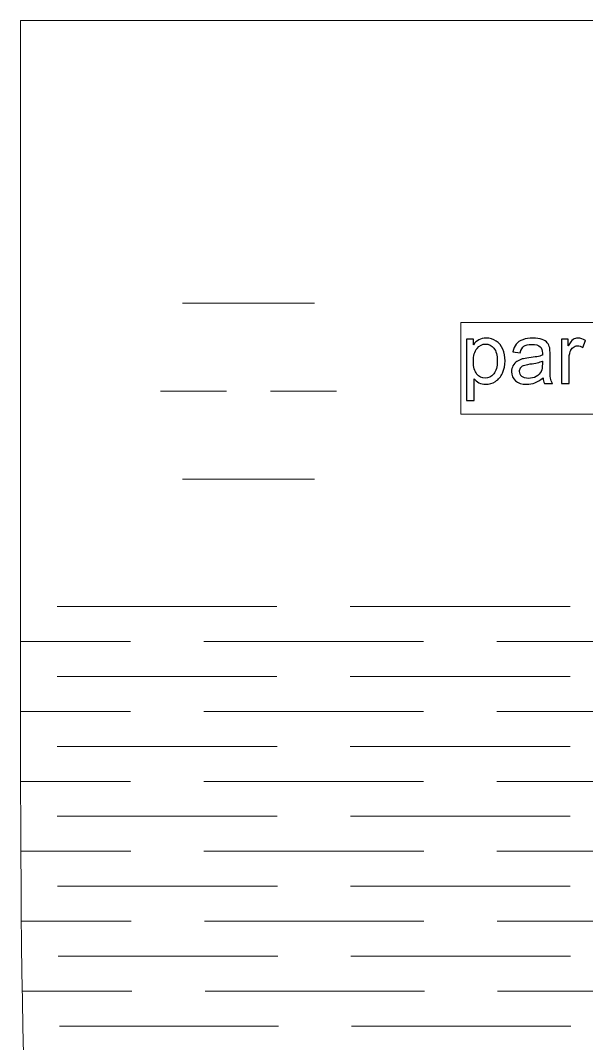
# Model space of a CAD drawing. Header units: centimetres. Extents: x -29.7 to 21.6, y -14.4 to 13.7.
# Drawn here: x -19.25 to -15.4, y 6.73 to 13.7 of the extents above; entities that cross this region are included whole.
import ezdxf

# ---------------------------------------------------------------- set-up
doc = ezdxf.new("R2010")
doc.units = ezdxf.units.CM
doc.header["$MEASUREMENT"] = 0
doc.layers.add('Layer 1', color=7, linetype='Continuous')

msp = doc.modelspace()

# ---------------------------------------------------------------- linework, layer by layer
at = {"layer": 'Layer 1', "color": 1, "lineweight": 9}
for points, knots in [([(-19.25462, 9.70732), (-19.25462, 9.70732), (-19.25462, 13.6953), (-19.25462, 13.6953), (-19.25462, 13.6953), (-19.25462, 13.6953), (-9.28467, 13.6953), (-9.28467, 13.6953), (-9.28467, 13.6953), (-9.28467, 13.6953), (-9.28467, 9.70732), (-9.28467, 9.70732)], [0, 0, 0, 0, 0.25, 0.25, 0.25, 0.25, 0.5, 0.5, 0.5, 0.5, 1, 1, 1, 1]), ([(-11.78289, 11.01684), (-11.78289, 11.01684), (-16.25853, 11.01684), (-16.25853, 11.01684), (-16.25853, 11.01684), (-16.25853, 11.01684), (-16.25853, 11.64086), (-16.25853, 11.64086), (-16.25853, 11.64086), (-16.25853, 11.64086), (-11.78289, 11.64086), (-11.78289, 11.64086), (-11.78289, 11.64086), (-11.78289, 11.64086), (-11.78289, 11.01684), (-11.78289, 11.01684)], [0, 0, 0, 0, 0.2, 0.2, 0.2, 0.2, 0.4, 0.4, 0.4, 0.4, 0.6, 0.6, 0.6, 0.6, 1, 1, 1, 1]), ([(-11.78289, 11.01684), (-11.78289, 11.01684), (-16.25853, 11.01684), (-16.25853, 11.01684), (-16.25853, 11.01684), (-16.25853, 11.01684), (-16.25853, 11.64086), (-16.25853, 11.64086), (-16.25853, 11.64086), (-16.25853, 11.64086), (-11.78289, 11.64086), (-11.78289, 11.64086), (-11.78289, 11.64086), (-11.78289, 11.64086), (-11.78289, 11.01684), (-11.78289, 11.01684)], [0, 0, 0, 0, 0.2, 0.2, 0.2, 0.2, 0.4, 0.4, 0.4, 0.4, 0.6, 0.6, 0.6, 0.6, 1, 1, 1, 1]), ([(-16.22019, 11.11029), (-16.22019, 11.11029), (-16.22019, 11.52753), (-16.22019, 11.52753), (-16.22019, 11.52753), (-16.22019, 11.52753), (-16.1737, 11.52753), (-16.1737, 11.52753), (-16.1737, 11.52753), (-16.1737, 11.52753), (-16.1737, 11.48792), (-16.1737, 11.48792), (-16.1737, 11.48792), (-16.16275, 11.50322), (-16.15035, 11.51475), (-16.1365, 11.5224), (-16.1365, 11.5224), (-16.12275, 11.53005), (-16.106, 11.53392), (-16.08633, 11.53392), (-16.08633, 11.53392), (-16.06057, 11.53392), (-16.03791, 11.52734), (-16.01825, 11.51407), (-16.01825, 11.51407), (-15.99859, 11.5009), (-15.98377, 11.4822), (-15.97369, 11.45818), (-15.97369, 11.45818), (-15.96372, 11.43407), (-15.95868, 11.40772), (-15.95868, 11.37896), (-15.95868, 11.37896), (-15.95868, 11.34826), (-15.9642, 11.32056), (-15.97524, 11.29586), (-15.97524, 11.29586), (-15.98629, 11.27126), (-16.00236, 11.25237), (-16.02348, 11.2392), (-16.02348, 11.2392), (-16.04449, 11.22612), (-16.06667, 11.21954), (-16.08992, 11.21954), (-16.08992, 11.21954), (-16.10696, 11.21954), (-16.12227, 11.22312), (-16.13573, 11.23029), (-16.13573, 11.23029), (-16.14929, 11.23746), (-16.16033, 11.24646), (-16.16905, 11.25741), (-16.16905, 11.25741), (-16.16905, 11.25741), (-16.16905, 11.11029), (-16.16905, 11.11029), (-16.16905, 11.11029), (-16.16905, 11.11029), (-16.22019, 11.11029), (-16.22019, 11.11029)], [0, 0, 0, 0, 0.0625, 0.0625, 0.0625, 0.0625, 0.125, 0.125, 0.125, 0.125, 0.1875, 0.1875, 0.1875, 0.1875, 0.25, 0.25, 0.25, 0.25, 0.3125, 0.3125, 0.3125, 0.3125, 0.375, 0.375, 0.375, 0.375, 0.4375, 0.4375, 0.4375, 0.4375, 0.5, 0.5, 0.5, 0.5, 0.5625, 0.5625, 0.5625, 0.5625, 0.625, 0.625, 0.625, 0.625, 0.6875, 0.6875, 0.6875, 0.6875, 0.75, 0.75, 0.75, 0.75, 0.8125, 0.8125, 0.8125, 0.8125, 0.875, 0.875, 0.875, 0.875, 1, 1, 1, 1]), ([(-16.1737, 11.37489), (-16.1737, 11.33625), (-16.16585, 11.30767), (-16.15026, 11.28918), (-16.15026, 11.28918), (-16.13457, 11.27068), (-16.11558, 11.26138), (-16.09331, 11.26138), (-16.09331, 11.26138), (-16.07064, 11.26138), (-16.05127, 11.27097), (-16.0352, 11.29014), (-16.0352, 11.29014), (-16.01902, 11.30932), (-16.01098, 11.33896), (-16.01098, 11.37915), (-16.01098, 11.37915), (-16.01098, 11.41751), (-16.01883, 11.44617), (-16.03462, 11.46525), (-16.03462, 11.46525), (-16.0504, 11.48433), (-16.06919, 11.49383), (-16.09108, 11.49383), (-16.09108, 11.49383), (-16.11278, 11.49383), (-16.13195, 11.48366), (-16.14861, 11.46341), (-16.14861, 11.46341), (-16.16537, 11.44308), (-16.1737, 11.41363), (-16.1737, 11.37489)], [0, 0, 0, 0, 0.1111111, 0.1111111, 0.1111111, 0.1111111, 0.2222222, 0.2222222, 0.2222222, 0.2222222, 0.3333333, 0.3333333, 0.3333333, 0.3333333, 0.4444444, 0.4444444, 0.4444444, 0.4444444, 0.5555556, 0.5555556, 0.5555556, 0.5555556, 0.6666667, 0.6666667, 0.6666667, 0.6666667, 0.7777778, 0.7777778, 0.7777778, 0.7777778, 1, 1, 1, 1]), ([(-15.69999, 11.2637), (-15.71897, 11.24753), (-15.73727, 11.2362), (-15.75481, 11.22951), (-15.75481, 11.22951), (-15.77234, 11.22283), (-15.79113, 11.21954), (-15.81127, 11.21954), (-15.81127, 11.21954), (-15.84439, 11.21954), (-15.86987, 11.22758), (-15.88769, 11.24375), (-15.88769, 11.24375), (-15.90551, 11.25983), (-15.91442, 11.28046), (-15.91442, 11.30554), (-15.91442, 11.30554), (-15.91442, 11.32027), (-15.91103, 11.33373), (-15.90435, 11.34593), (-15.90435, 11.34593), (-15.89757, 11.35813), (-15.88875, 11.36782), (-15.87791, 11.37518), (-15.87791, 11.37518), (-15.86696, 11.38254), (-15.85476, 11.38816), (-15.8411, 11.39194), (-15.8411, 11.39194), (-15.83103, 11.39455), (-15.81582, 11.39707), (-15.79558, 11.39959), (-15.79558, 11.39959), (-15.75432, 11.40443), (-15.72381, 11.41034), (-15.70434, 11.41712), (-15.70434, 11.41712), (-15.70415, 11.42409), (-15.70405, 11.42855), (-15.70405, 11.43039), (-15.70405, 11.43039), (-15.70405, 11.45111), (-15.7089, 11.46574), (-15.71858, 11.47426), (-15.71858, 11.47426), (-15.73166, 11.48579), (-15.75112, 11.4915), (-15.77689, 11.4915), (-15.77689, 11.4915), (-15.801, 11.4915), (-15.81883, 11.48724), (-15.83025, 11.47881), (-15.83025, 11.47881), (-15.84178, 11.47039), (-15.85021, 11.45547), (-15.85573, 11.43397), (-15.85573, 11.43397), (-15.85573, 11.43397), (-15.9057, 11.44094), (-15.9057, 11.44094), (-15.9057, 11.44094), (-15.90115, 11.46235), (-15.89369, 11.47969), (-15.88323, 11.49286), (-15.88323, 11.49286), (-15.87277, 11.50603), (-15.85766, 11.5161), (-15.83791, 11.52327), (-15.83791, 11.52327), (-15.81824, 11.53034), (-15.79529, 11.53392), (-15.76933, 11.53392), (-15.76933, 11.53392), (-15.74357, 11.53392), (-15.72255, 11.53092), (-15.70638, 11.52482), (-15.70638, 11.52482), (-15.6903, 11.51872), (-15.67839, 11.51116), (-15.67083, 11.50196), (-15.67083, 11.50196), (-15.66328, 11.49276), (-15.65795, 11.48114), (-15.65485, 11.46709), (-15.65485, 11.46709), (-15.65321, 11.45838), (-15.65233, 11.44269), (-15.65233, 11.42012), (-15.65233, 11.42012), (-15.65233, 11.42012), (-15.65233, 11.35232), (-15.65233, 11.35232), (-15.65233, 11.35232), (-15.65233, 11.30496), (-15.65127, 11.27503), (-15.64914, 11.26235), (-15.64914, 11.26235), (-15.6471, 11.24966), (-15.64284, 11.23755), (-15.63664, 11.22593), (-15.63664, 11.22593), (-15.63664, 11.22593), (-15.69011, 11.22593), (-15.69011, 11.22593), (-15.69011, 11.22593), (-15.69524, 11.23668), (-15.69853, 11.24927), (-15.69999, 11.2637)], [0, 0, 0, 0, 0.0357143, 0.0357143, 0.0357143, 0.0357143, 0.0714286, 0.0714286, 0.0714286, 0.0714286, 0.1071429, 0.1071429, 0.1071429, 0.1071429, 0.1428571, 0.1428571, 0.1428571, 0.1428571, 0.1785714, 0.1785714, 0.1785714, 0.1785714, 0.2142857, 0.2142857, 0.2142857, 0.2142857, 0.25, 0.25, 0.25, 0.25, 0.2857143, 0.2857143, 0.2857143, 0.2857143, 0.3214286, 0.3214286, 0.3214286, 0.3214286, 0.3571429, 0.3571429, 0.3571429, 0.3571429, 0.3928571, 0.3928571, 0.3928571, 0.3928571, 0.4285714, 0.4285714, 0.4285714, 0.4285714, 0.4642857, 0.4642857, 0.4642857, 0.4642857, 0.5, 0.5, 0.5, 0.5, 0.5357143, 0.5357143, 0.5357143, 0.5357143, 0.5714286, 0.5714286, 0.5714286, 0.5714286, 0.6071429, 0.6071429, 0.6071429, 0.6071429, 0.6428571, 0.6428571, 0.6428571, 0.6428571, 0.6785714, 0.6785714, 0.6785714, 0.6785714, 0.7142857, 0.7142857, 0.7142857, 0.7142857, 0.75, 0.75, 0.75, 0.75, 0.7857143, 0.7857143, 0.7857143, 0.7857143, 0.8214286, 0.8214286, 0.8214286, 0.8214286, 0.8571429, 0.8571429, 0.8571429, 0.8571429, 0.8928571, 0.8928571, 0.8928571, 0.8928571, 0.9285714, 0.9285714, 0.9285714, 0.9285714, 1, 1, 1, 1]), ([(-15.57437, 11.22593), (-15.57437, 11.22593), (-15.57437, 11.52753), (-15.57437, 11.52753), (-15.57437, 11.52753), (-15.57437, 11.52753), (-15.52846, 11.52753), (-15.52846, 11.52753), (-15.52846, 11.52753), (-15.52846, 11.52753), (-15.52846, 11.48133), (-15.52846, 11.48133), (-15.52846, 11.48133), (-15.51674, 11.50274), (-15.50589, 11.51688), (-15.49592, 11.52366), (-15.49592, 11.52366), (-15.48594, 11.53053), (-15.475, 11.53392), (-15.46308, 11.53392), (-15.46308, 11.53392), (-15.44584, 11.53392), (-15.42831, 11.5285), (-15.41049, 11.51775), (-15.41049, 11.51775), (-15.41049, 11.51775), (-15.4287, 11.47058), (-15.4287, 11.47058), (-15.4287, 11.47058), (-15.4411, 11.47755), (-15.45349, 11.48104), (-15.46589, 11.48104), (-15.46589, 11.48104), (-15.47703, 11.48104), (-15.48701, 11.47765), (-15.49582, 11.47097), (-15.49582, 11.47097), (-15.50463, 11.46429), (-15.51093, 11.45499), (-15.51471, 11.44308), (-15.51471, 11.44308), (-15.52042, 11.42496), (-15.52323, 11.40511), (-15.52323, 11.38351), (-15.52323, 11.38351), (-15.52323, 11.38351), (-15.52323, 11.22593), (-15.52323, 11.22593), (-15.52323, 11.22593), (-15.52323, 11.22593), (-15.57437, 11.22593), (-15.57437, 11.22593)], [0, 0, 0, 0, 0.0714286, 0.0714286, 0.0714286, 0.0714286, 0.1428571, 0.1428571, 0.1428571, 0.1428571, 0.2142857, 0.2142857, 0.2142857, 0.2142857, 0.2857143, 0.2857143, 0.2857143, 0.2857143, 0.3571429, 0.3571429, 0.3571429, 0.3571429, 0.4285714, 0.4285714, 0.4285714, 0.4285714, 0.5, 0.5, 0.5, 0.5, 0.5714286, 0.5714286, 0.5714286, 0.5714286, 0.6428571, 0.6428571, 0.6428571, 0.6428571, 0.7142857, 0.7142857, 0.7142857, 0.7142857, 0.7857143, 0.7857143, 0.7857143, 0.7857143, 0.8571429, 0.8571429, 0.8571429, 0.8571429, 1, 1, 1, 1]), ([(-15.70405, 11.37702), (-15.72265, 11.36947), (-15.75054, 11.36307), (-15.78774, 11.35784), (-15.78774, 11.35784), (-15.80885, 11.35484), (-15.82376, 11.35145), (-15.83248, 11.34767), (-15.83248, 11.34767), (-15.8412, 11.3439), (-15.84788, 11.33838), (-15.85263, 11.33121), (-15.85263, 11.33121), (-15.85737, 11.32395), (-15.85979, 11.31591), (-15.85979, 11.307), (-15.85979, 11.307), (-15.85979, 11.29353), (-15.85466, 11.2822), (-15.8443, 11.27319), (-15.8443, 11.27319), (-15.83393, 11.26419), (-15.81883, 11.25963), (-15.79897, 11.25963), (-15.79897, 11.25963), (-15.77931, 11.25963), (-15.76178, 11.2639), (-15.74638, 11.27252), (-15.74638, 11.27252), (-15.73108, 11.28104), (-15.71974, 11.29276), (-15.71258, 11.30758), (-15.71258, 11.30758), (-15.70706, 11.3191), (-15.70434, 11.33605), (-15.70434, 11.35843), (-15.70434, 11.35843), (-15.70434, 11.35843), (-15.70405, 11.37702), (-15.70405, 11.37702)], [0, 0, 0, 0, 0.0909091, 0.0909091, 0.0909091, 0.0909091, 0.1818182, 0.1818182, 0.1818182, 0.1818182, 0.2727273, 0.2727273, 0.2727273, 0.2727273, 0.3636364, 0.3636364, 0.3636364, 0.3636364, 0.4545455, 0.4545455, 0.4545455, 0.4545455, 0.5454545, 0.5454545, 0.5454545, 0.5454545, 0.6363636, 0.6363636, 0.6363636, 0.6363636, 0.7272727, 0.7272727, 0.7272727, 0.7272727, 0.8181818, 0.8181818, 0.8181818, 0.8181818, 1, 1, 1, 1]), ([(-19.25462, 9.70732), (-19.25462, 6.85878), (-19.25462, 5.4345), (-19.00538, 4.0102), (-19.00538, 4.0102), (-18.75612, 2.58594), (-18.25761, 1.16166), (-16.26364, -0.26262)], [0, 0, 0, 0, 0.3333333, 0.3333333, 0.3333333, 0.3333333, 1, 1, 1, 1])]:
    msp.add_open_spline(points, degree=3, knots=knots, dxfattribs=at)
for points in [[(-18.15255, 11.77237), (-18.15255, 11.77237), (-17.25422, 11.77237), (-17.25422, 11.77237)], [(-17.85311, 11.17347), (-17.85311, 11.17347), (-18.30227, 11.17347), (-18.30227, 11.17347)], [(-17.55365, 11.17347), (-17.55365, 11.17347), (-17.1045, 11.17347), (-17.1045, 11.17347)], [(-18.15255, 10.57457), (-18.15255, 10.57457), (-17.25422, 10.57457), (-17.25422, 10.57457)], [(-19.00538, 9.70732), (-19.00538, 9.70732), (-17.50987, 9.70732), (-17.50987, 9.70732)], [(-17.01139, 9.70732), (-17.01139, 9.70732), (-15.5159, 9.70732), (-15.5159, 9.70732)], [(-18.50685, 9.46946), (-18.50685, 9.46946), (-19.2546, 9.46946), (-19.2546, 9.46946)], [(-18.00835, 9.46946), (-18.00835, 9.46946), (-17.26061, 9.46946), (-17.26061, 9.46946)], [(-16.51286, 9.46946), (-16.51286, 9.46946), (-17.26061, 9.46946), (-17.26061, 9.46946)], [(-16.0144, 9.46946), (-16.0144, 9.46946), (-15.26664, 9.46946), (-15.26664, 9.46946)], [(-19.00533, 9.23158), (-19.00533, 9.23158), (-17.50984, 9.23158), (-17.50984, 9.23158)], [(-19.00533, 9.23158), (-19.00533, 9.23158), (-17.50984, 9.23158), (-17.50984, 9.23158)], [(-17.01137, 9.23158), (-17.01137, 9.23158), (-15.51588, 9.23158), (-15.51588, 9.23158)], [(-17.01137, 9.23158), (-17.01137, 9.23158), (-15.51588, 9.23158), (-15.51588, 9.23158)], [(-18.50668, 8.9937), (-18.50668, 8.9937), (-19.25439, 8.9937), (-19.25439, 8.9937)], [(-18.00821, 8.9937), (-18.00821, 8.9937), (-17.2605, 8.9937), (-17.2605, 8.9937)], [(-16.51278, 8.9937), (-16.51278, 8.9937), (-17.2605, 8.9937), (-17.2605, 8.9937)], [(-16.01431, 8.9937), (-16.01431, 8.9937), (-15.2666, 8.9937), (-15.2666, 8.9937)], [(-19.00497, 8.75583), (-19.00497, 8.75583), (-17.5096, 8.75583), (-17.5096, 8.75583)], [(-19.00497, 8.75583), (-19.00497, 8.75583), (-17.5096, 8.75583), (-17.5096, 8.75583)], [(-17.01114, 8.75583), (-17.01114, 8.75583), (-15.51579, 8.75583), (-15.51579, 8.75583)], [(-17.01114, 8.75583), (-17.01114, 8.75583), (-15.51579, 8.75583), (-15.51579, 8.75583)], [(-18.50604, 8.51796), (-18.50604, 8.51796), (-19.25365, 8.51796), (-19.25365, 8.51796)], [(-18.00765, 8.51796), (-18.00765, 8.51796), (-17.26006, 8.51796), (-17.26006, 8.51796)], [(-16.51246, 8.51796), (-16.51246, 8.51796), (-17.26006, 8.51796), (-17.26006, 8.51796)], [(-16.01405, 8.51796), (-16.01405, 8.51796), (-15.26646, 8.51796), (-15.26646, 8.51796)], [(-19.00392, 8.28009), (-19.00392, 8.28009), (-17.50889, 8.28009), (-17.50889, 8.28009)], [(-19.00392, 8.28009), (-19.00392, 8.28009), (-17.50889, 8.28009), (-17.50889, 8.28009)], [(-17.01053, 8.28009), (-17.01053, 8.28009), (-15.5155, 8.28009), (-15.5155, 8.28009)], [(-17.01053, 8.28009), (-17.01053, 8.28009), (-15.5155, 8.28009), (-15.5155, 8.28009)], [(-18.50455, 8.04224), (-18.50455, 8.04224), (-19.25187, 8.04224), (-19.25187, 8.04224)], [(-18.00633, 8.04224), (-18.00633, 8.04224), (-17.25899, 8.04224), (-17.25899, 8.04224)], [(-16.51166, 8.04224), (-16.51166, 8.04224), (-17.25899, 8.04224), (-17.25899, 8.04224)], [(-16.01341, 8.04224), (-16.01341, 8.04224), (-15.26608, 8.04224), (-15.26608, 8.04224)], [(-19.0016, 7.80435), (-19.0016, 7.80435), (-17.50729, 7.80435), (-17.50729, 7.80435)], [(-19.0016, 7.80435), (-19.0016, 7.80435), (-17.50729, 7.80435), (-17.50729, 7.80435)], [(-17.00919, 7.80435), (-17.00919, 7.80435), (-15.5149, 7.80435), (-15.5149, 7.80435)], [(-17.00919, 7.80435), (-17.00919, 7.80435), (-15.5149, 7.80435), (-15.5149, 7.80435)], [(-18.50153, 7.5665), (-18.50153, 7.5665), (-19.24832, 7.5665), (-19.24832, 7.5665)], [(-18.00364, 7.5665), (-18.00364, 7.5665), (-17.25687, 7.5665), (-17.25687, 7.5665)], [(-16.51006, 7.5665), (-16.51006, 7.5665), (-17.25687, 7.5665), (-17.25687, 7.5665)], [(-16.01219, 7.5665), (-16.01219, 7.5665), (-15.26537, 7.5665), (-15.26537, 7.5665)], [(-18.99719, 7.32863), (-18.99719, 7.32863), (-17.50428, 7.32863), (-17.50428, 7.32863)], [(-18.99719, 7.32863), (-18.99719, 7.32863), (-17.50428, 7.32863), (-17.50428, 7.32863)], [(-17.00666, 7.32863), (-17.00666, 7.32863), (-15.51373, 7.32863), (-15.51373, 7.32863)], [(-17.00666, 7.32863), (-17.00666, 7.32863), (-15.51373, 7.32863), (-15.51373, 7.32863)], [(-18.49617, 7.09081), (-18.49617, 7.09081), (-19.24205, 7.09081), (-19.24205, 7.09081)], [(-17.99895, 7.09081), (-17.99895, 7.09081), (-17.25309, 7.09081), (-17.25309, 7.09081)], [(-16.50722, 7.09081), (-16.50722, 7.09081), (-17.25309, 7.09081), (-17.25309, 7.09081)], [(-16.00999, 7.09081), (-16.00999, 7.09081), (-15.26413, 7.09081), (-15.26413, 7.09081)], [(-18.98966, 6.85297), (-18.98966, 6.85297), (-17.49914, 6.85297), (-17.49914, 6.85297)], [(-18.98966, 6.85297), (-18.98966, 6.85297), (-17.49914, 6.85297), (-17.49914, 6.85297)], [(-17.00229, 6.85297), (-17.00229, 6.85297), (-15.51176, 6.85297), (-15.51176, 6.85297)], [(-17.00229, 6.85297), (-17.00229, 6.85297), (-15.51176, 6.85297), (-15.51176, 6.85297)]]:
    msp.add_open_spline(points, degree=3, dxfattribs=at)
at = {"layer": 'Layer 1', "color": 250}
for points, knots in [([(-16.22019, 11.11029), (-16.22019, 11.11029), (-16.22019, 11.52753), (-16.22019, 11.52753), (-16.22019, 11.52753), (-16.22019, 11.52753), (-16.1737, 11.52753), (-16.1737, 11.52753), (-16.1737, 11.52753), (-16.1737, 11.52753), (-16.1737, 11.48792), (-16.1737, 11.48792), (-16.1737, 11.48792), (-16.16275, 11.50322), (-16.15035, 11.51475), (-16.1365, 11.5224), (-16.1365, 11.5224), (-16.12275, 11.53005), (-16.106, 11.53392), (-16.08633, 11.53392), (-16.08633, 11.53392), (-16.06057, 11.53392), (-16.03791, 11.52734), (-16.01825, 11.51407), (-16.01825, 11.51407), (-15.99859, 11.5009), (-15.98377, 11.4822), (-15.97369, 11.45818), (-15.97369, 11.45818), (-15.96372, 11.43407), (-15.95868, 11.40772), (-15.95868, 11.37896), (-15.95868, 11.37896), (-15.95868, 11.34826), (-15.9642, 11.32056), (-15.97524, 11.29586), (-15.97524, 11.29586), (-15.98629, 11.27126), (-16.00236, 11.25237), (-16.02348, 11.2392), (-16.02348, 11.2392), (-16.04449, 11.22612), (-16.06667, 11.21954), (-16.08992, 11.21954), (-16.08992, 11.21954), (-16.10696, 11.21954), (-16.12227, 11.22312), (-16.13573, 11.23029), (-16.13573, 11.23029), (-16.14929, 11.23746), (-16.16033, 11.24646), (-16.16905, 11.25741), (-16.16905, 11.25741), (-16.16905, 11.25741), (-16.16905, 11.11029), (-16.16905, 11.11029), (-16.16905, 11.11029), (-16.16905, 11.11029), (-16.22019, 11.11029), (-16.22019, 11.11029)], [0, 0, 0, 0, 0.0625, 0.0625, 0.0625, 0.0625, 0.125, 0.125, 0.125, 0.125, 0.1875, 0.1875, 0.1875, 0.1875, 0.25, 0.25, 0.25, 0.25, 0.3125, 0.3125, 0.3125, 0.3125, 0.375, 0.375, 0.375, 0.375, 0.4375, 0.4375, 0.4375, 0.4375, 0.5, 0.5, 0.5, 0.5, 0.5625, 0.5625, 0.5625, 0.5625, 0.625, 0.625, 0.625, 0.625, 0.6875, 0.6875, 0.6875, 0.6875, 0.75, 0.75, 0.75, 0.75, 0.8125, 0.8125, 0.8125, 0.8125, 0.875, 0.875, 0.875, 0.875, 1, 1, 1, 1]), ([(-16.1737, 11.37489), (-16.1737, 11.33625), (-16.16585, 11.30767), (-16.15026, 11.28918), (-16.15026, 11.28918), (-16.13457, 11.27068), (-16.11558, 11.26138), (-16.09331, 11.26138), (-16.09331, 11.26138), (-16.07064, 11.26138), (-16.05127, 11.27097), (-16.0352, 11.29014), (-16.0352, 11.29014), (-16.01902, 11.30932), (-16.01098, 11.33896), (-16.01098, 11.37915), (-16.01098, 11.37915), (-16.01098, 11.41751), (-16.01883, 11.44617), (-16.03462, 11.46525), (-16.03462, 11.46525), (-16.0504, 11.48433), (-16.06919, 11.49383), (-16.09108, 11.49383), (-16.09108, 11.49383), (-16.11278, 11.49383), (-16.13195, 11.48366), (-16.14861, 11.46341), (-16.14861, 11.46341), (-16.16537, 11.44308), (-16.1737, 11.41363), (-16.1737, 11.37489)], [0, 0, 0, 0, 0.1111111, 0.1111111, 0.1111111, 0.1111111, 0.2222222, 0.2222222, 0.2222222, 0.2222222, 0.3333333, 0.3333333, 0.3333333, 0.3333333, 0.4444444, 0.4444444, 0.4444444, 0.4444444, 0.5555556, 0.5555556, 0.5555556, 0.5555556, 0.6666667, 0.6666667, 0.6666667, 0.6666667, 0.7777778, 0.7777778, 0.7777778, 0.7777778, 1, 1, 1, 1]), ([(-15.69999, 11.2637), (-15.71897, 11.24753), (-15.73727, 11.2362), (-15.75481, 11.22951), (-15.75481, 11.22951), (-15.77234, 11.22283), (-15.79113, 11.21954), (-15.81127, 11.21954), (-15.81127, 11.21954), (-15.84439, 11.21954), (-15.86987, 11.22758), (-15.88769, 11.24375), (-15.88769, 11.24375), (-15.90551, 11.25983), (-15.91442, 11.28046), (-15.91442, 11.30554), (-15.91442, 11.30554), (-15.91442, 11.32027), (-15.91103, 11.33373), (-15.90435, 11.34593), (-15.90435, 11.34593), (-15.89757, 11.35813), (-15.88875, 11.36782), (-15.87791, 11.37518), (-15.87791, 11.37518), (-15.86696, 11.38254), (-15.85476, 11.38816), (-15.8411, 11.39194), (-15.8411, 11.39194), (-15.83103, 11.39455), (-15.81582, 11.39707), (-15.79558, 11.39959), (-15.79558, 11.39959), (-15.75432, 11.40443), (-15.72381, 11.41034), (-15.70434, 11.41712), (-15.70434, 11.41712), (-15.70415, 11.42409), (-15.70405, 11.42855), (-15.70405, 11.43039), (-15.70405, 11.43039), (-15.70405, 11.45111), (-15.7089, 11.46574), (-15.71858, 11.47426), (-15.71858, 11.47426), (-15.73166, 11.48579), (-15.75112, 11.4915), (-15.77689, 11.4915), (-15.77689, 11.4915), (-15.801, 11.4915), (-15.81883, 11.48724), (-15.83025, 11.47881), (-15.83025, 11.47881), (-15.84178, 11.47039), (-15.85021, 11.45547), (-15.85573, 11.43397), (-15.85573, 11.43397), (-15.85573, 11.43397), (-15.9057, 11.44094), (-15.9057, 11.44094), (-15.9057, 11.44094), (-15.90115, 11.46235), (-15.89369, 11.47969), (-15.88323, 11.49286), (-15.88323, 11.49286), (-15.87277, 11.50603), (-15.85766, 11.5161), (-15.83791, 11.52327), (-15.83791, 11.52327), (-15.81824, 11.53034), (-15.79529, 11.53392), (-15.76933, 11.53392), (-15.76933, 11.53392), (-15.74357, 11.53392), (-15.72255, 11.53092), (-15.70638, 11.52482), (-15.70638, 11.52482), (-15.6903, 11.51872), (-15.67839, 11.51116), (-15.67083, 11.50196), (-15.67083, 11.50196), (-15.66328, 11.49276), (-15.65795, 11.48114), (-15.65485, 11.46709), (-15.65485, 11.46709), (-15.65321, 11.45838), (-15.65233, 11.44269), (-15.65233, 11.42012), (-15.65233, 11.42012), (-15.65233, 11.42012), (-15.65233, 11.35232), (-15.65233, 11.35232), (-15.65233, 11.35232), (-15.65233, 11.30496), (-15.65127, 11.27503), (-15.64914, 11.26235), (-15.64914, 11.26235), (-15.6471, 11.24966), (-15.64284, 11.23755), (-15.63664, 11.22593), (-15.63664, 11.22593), (-15.63664, 11.22593), (-15.69011, 11.22593), (-15.69011, 11.22593), (-15.69011, 11.22593), (-15.69524, 11.23668), (-15.69853, 11.24927), (-15.69999, 11.2637)], [0, 0, 0, 0, 0.0357143, 0.0357143, 0.0357143, 0.0357143, 0.0714286, 0.0714286, 0.0714286, 0.0714286, 0.1071429, 0.1071429, 0.1071429, 0.1071429, 0.1428571, 0.1428571, 0.1428571, 0.1428571, 0.1785714, 0.1785714, 0.1785714, 0.1785714, 0.2142857, 0.2142857, 0.2142857, 0.2142857, 0.25, 0.25, 0.25, 0.25, 0.2857143, 0.2857143, 0.2857143, 0.2857143, 0.3214286, 0.3214286, 0.3214286, 0.3214286, 0.3571429, 0.3571429, 0.3571429, 0.3571429, 0.3928571, 0.3928571, 0.3928571, 0.3928571, 0.4285714, 0.4285714, 0.4285714, 0.4285714, 0.4642857, 0.4642857, 0.4642857, 0.4642857, 0.5, 0.5, 0.5, 0.5, 0.5357143, 0.5357143, 0.5357143, 0.5357143, 0.5714286, 0.5714286, 0.5714286, 0.5714286, 0.6071429, 0.6071429, 0.6071429, 0.6071429, 0.6428571, 0.6428571, 0.6428571, 0.6428571, 0.6785714, 0.6785714, 0.6785714, 0.6785714, 0.7142857, 0.7142857, 0.7142857, 0.7142857, 0.75, 0.75, 0.75, 0.75, 0.7857143, 0.7857143, 0.7857143, 0.7857143, 0.8214286, 0.8214286, 0.8214286, 0.8214286, 0.8571429, 0.8571429, 0.8571429, 0.8571429, 0.8928571, 0.8928571, 0.8928571, 0.8928571, 0.9285714, 0.9285714, 0.9285714, 0.9285714, 1, 1, 1, 1]), ([(-15.57437, 11.22593), (-15.57437, 11.22593), (-15.57437, 11.52753), (-15.57437, 11.52753), (-15.57437, 11.52753), (-15.57437, 11.52753), (-15.52846, 11.52753), (-15.52846, 11.52753), (-15.52846, 11.52753), (-15.52846, 11.52753), (-15.52846, 11.48133), (-15.52846, 11.48133), (-15.52846, 11.48133), (-15.51674, 11.50274), (-15.50589, 11.51688), (-15.49592, 11.52366), (-15.49592, 11.52366), (-15.48594, 11.53053), (-15.475, 11.53392), (-15.46308, 11.53392), (-15.46308, 11.53392), (-15.44584, 11.53392), (-15.42831, 11.5285), (-15.41049, 11.51775), (-15.41049, 11.51775), (-15.41049, 11.51775), (-15.4287, 11.47058), (-15.4287, 11.47058), (-15.4287, 11.47058), (-15.4411, 11.47755), (-15.45349, 11.48104), (-15.46589, 11.48104), (-15.46589, 11.48104), (-15.47703, 11.48104), (-15.48701, 11.47765), (-15.49582, 11.47097), (-15.49582, 11.47097), (-15.50463, 11.46429), (-15.51093, 11.45499), (-15.51471, 11.44308), (-15.51471, 11.44308), (-15.52042, 11.42496), (-15.52323, 11.40511), (-15.52323, 11.38351), (-15.52323, 11.38351), (-15.52323, 11.38351), (-15.52323, 11.22593), (-15.52323, 11.22593), (-15.52323, 11.22593), (-15.52323, 11.22593), (-15.57437, 11.22593), (-15.57437, 11.22593)], [0, 0, 0, 0, 0.0714286, 0.0714286, 0.0714286, 0.0714286, 0.1428571, 0.1428571, 0.1428571, 0.1428571, 0.2142857, 0.2142857, 0.2142857, 0.2142857, 0.2857143, 0.2857143, 0.2857143, 0.2857143, 0.3571429, 0.3571429, 0.3571429, 0.3571429, 0.4285714, 0.4285714, 0.4285714, 0.4285714, 0.5, 0.5, 0.5, 0.5, 0.5714286, 0.5714286, 0.5714286, 0.5714286, 0.6428571, 0.6428571, 0.6428571, 0.6428571, 0.7142857, 0.7142857, 0.7142857, 0.7142857, 0.7857143, 0.7857143, 0.7857143, 0.7857143, 0.8571429, 0.8571429, 0.8571429, 0.8571429, 1, 1, 1, 1]), ([(-15.70405, 11.37702), (-15.72265, 11.36947), (-15.75054, 11.36307), (-15.78774, 11.35784), (-15.78774, 11.35784), (-15.80885, 11.35484), (-15.82376, 11.35145), (-15.83248, 11.34767), (-15.83248, 11.34767), (-15.8412, 11.3439), (-15.84788, 11.33838), (-15.85263, 11.33121), (-15.85263, 11.33121), (-15.85737, 11.32395), (-15.85979, 11.31591), (-15.85979, 11.307), (-15.85979, 11.307), (-15.85979, 11.29353), (-15.85466, 11.2822), (-15.8443, 11.27319), (-15.8443, 11.27319), (-15.83393, 11.26419), (-15.81883, 11.25963), (-15.79897, 11.25963), (-15.79897, 11.25963), (-15.77931, 11.25963), (-15.76178, 11.2639), (-15.74638, 11.27252), (-15.74638, 11.27252), (-15.73108, 11.28104), (-15.71974, 11.29276), (-15.71258, 11.30758), (-15.71258, 11.30758), (-15.70706, 11.3191), (-15.70434, 11.33605), (-15.70434, 11.35843), (-15.70434, 11.35843), (-15.70434, 11.35843), (-15.70405, 11.37702), (-15.70405, 11.37702)], [0, 0, 0, 0, 0.0909091, 0.0909091, 0.0909091, 0.0909091, 0.1818182, 0.1818182, 0.1818182, 0.1818182, 0.2727273, 0.2727273, 0.2727273, 0.2727273, 0.3636364, 0.3636364, 0.3636364, 0.3636364, 0.4545455, 0.4545455, 0.4545455, 0.4545455, 0.5454545, 0.5454545, 0.5454545, 0.5454545, 0.6363636, 0.6363636, 0.6363636, 0.6363636, 0.7272727, 0.7272727, 0.7272727, 0.7272727, 0.8181818, 0.8181818, 0.8181818, 0.8181818, 1, 1, 1, 1])]:
    msp.add_open_spline(points, degree=3, knots=knots, dxfattribs=at)

doc.saveas('drawing.dxf')
